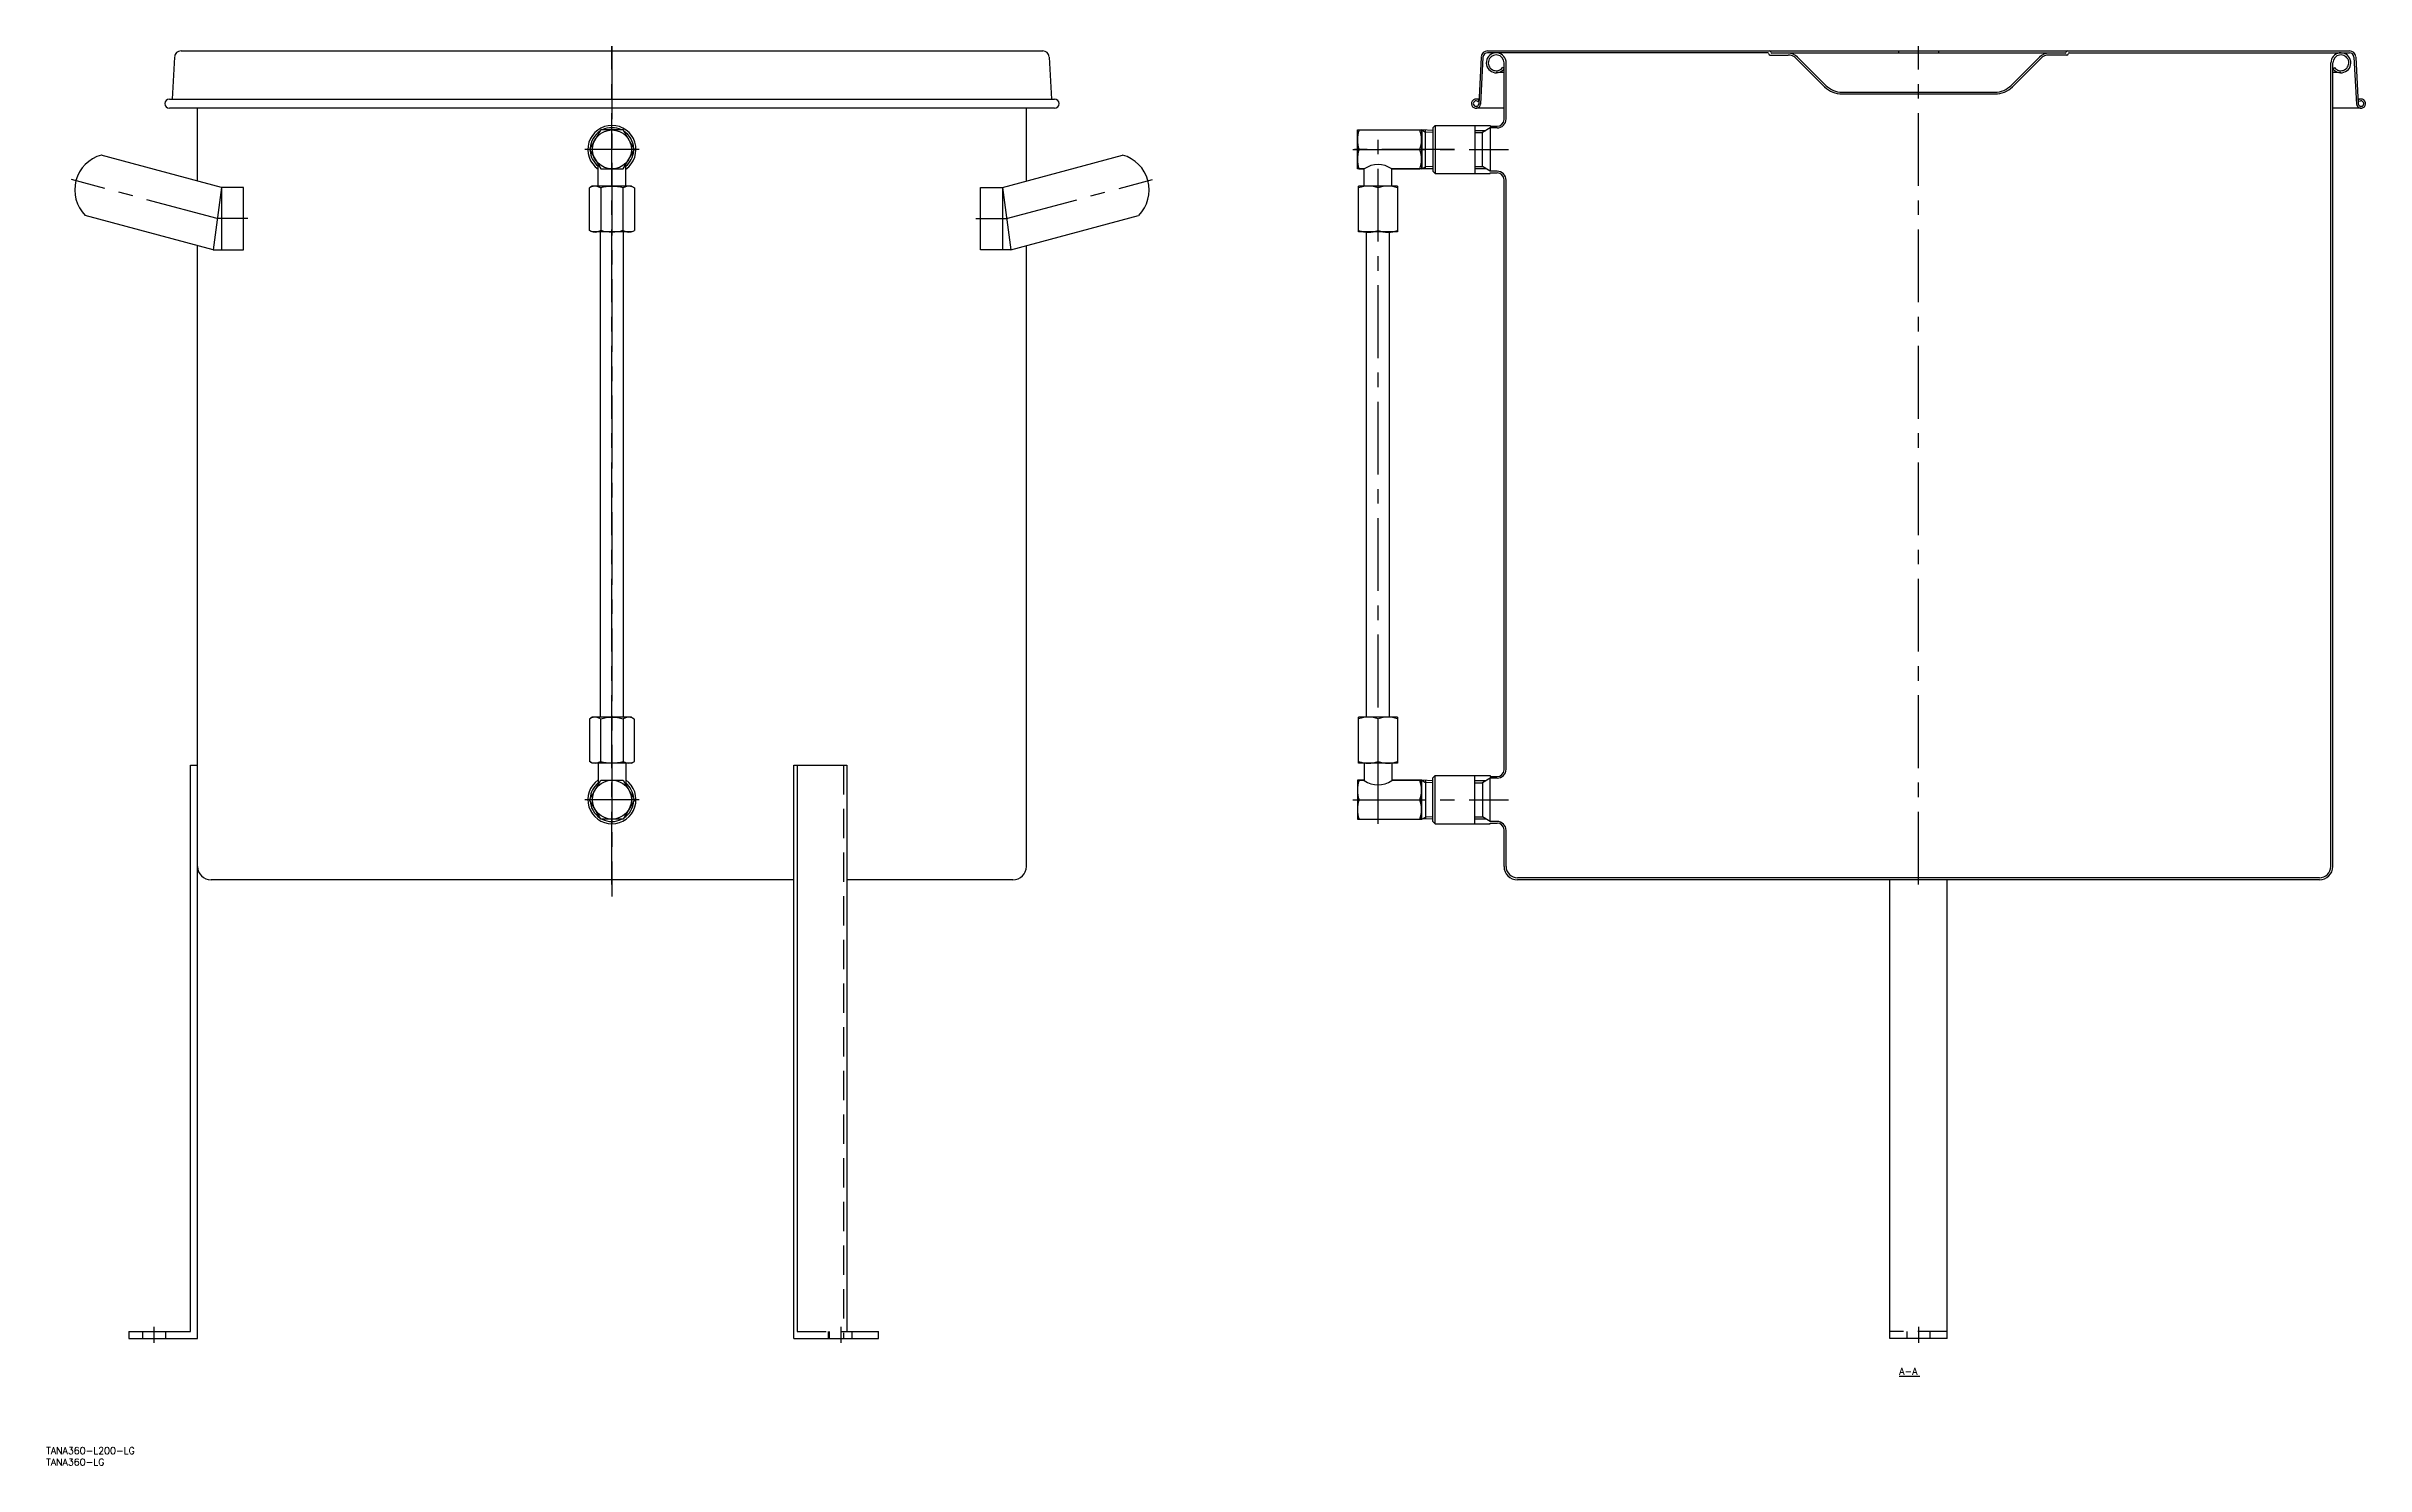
# Model space of a CAD drawing. Extents: x -247 to 766, y -898 to 200.
# Drawn here: x -247 to 766, y -898 to -279 of the extents above; entities that cross this region are included whole.
import ezdxf

# ---------------------------------------------------------------- set-up
doc = ezdxf.new("R2010")
doc.units = 0
doc.linetypes.add('CENTER', pattern=[50.8, 31.75, -6.35, 6.35, -6.35])
doc.linetypes.add('DASHED', pattern=[19.05, 12.7, -6.35])
doc.layers.get('0').update_dxf_attribs({"linetype": 'CONTINUOUS'})
doc.layers.add('CENTER', color=1, linetype='CONTINUOUS')
doc.styles.get("Standard").update_dxf_attribs({"font": 'txt.shx', "height": 3, "bigfont": 'bigfont.shx'})

# ---------------------------------------------------------------- blocks, each defined once
blk = doc.blocks.new('*U2')
at = {"color": 7, "linetype": 'CONTINUOUS'}
blk.add_line((561.9, -859.1), (570.9, -859.1), dxfattribs=at)
at = {"color": 137, "linetype": 'CONTINUOUS'}
blk.add_text('A-A', height=3, dxfattribs=at).set_placement((561.9, -858.5))

msp = doc.modelspace()

# ---------------------------------------------------------------- linework, layer by layer
at = {"color": 7, "linetype": 'CONTINUOUS'}
for p, q in [((-188.1, -280.9), (188.1, -280.9)), ((382.2, -280.9), (758.4, -280.9)), ((504.5, -281.7), (382.2, -281.7)), ((505.5, -282.7), (513.4, -282.7)), ((634.3, -281.9), (506.3, -281.9)), ((561.6, -280.9), (561.6, -281.9)), ((579.1, -280.9), (579.1, -281.9)), ((635.1, -282.7), (627.2, -282.7)), ((636.1, -281.7), (758.4, -281.7)), ((-190.9, -283.6), (-191.9, -301.9)), ((190.9, -283.6), (191.9, -301.9)), ((379.4, -283.6), (378.4, -304.1)), ((380.2, -283.6), (379.2, -304.1)), ((389.4, -290.4), (386, -290.4)), ((389.4, -288.7), (388.7, -288.2)), ((389.4, -310.8), (389.4, -286.1)), ((390.3, -310.6), (390.3, -286.1)), ((517, -284.2), (529.3, -296.6)), ((517.5, -283.6), (529.9, -296)), ((623.1, -283.6), (610.8, -296)), ((623.7, -284.2), (611.3, -296.6)), ((750.3, -636.7), (750.3, -286.1)), ((751.2, -636.7), (751.2, -286.1)), ((751.2, -288.7), (751.9, -288.2)), ((754.7, -290.4), (751.2, -290.4)), ((760.4, -283.6), (761.5, -304.1)), ((761.2, -283.6), (762.3, -304.1)), ((-193.2, -301.9), (193.2, -301.9)), ((378.5, -301.9), (377.2, -301.9)), ((377.9, -303), (378.5, -302.4)), ((537, -298.9), (603.7, -298.9)), ((537, -299.7), (603.7, -299.7)), ((763.5, -301.9), (762.2, -301.9)), ((762.7, -303), (762.2, -302.4)), ((193.2, -305.9), (-193.2, -305.9)), ((-180.9, -337.7), (-180.9, -305.9)), ((180.9, -337.7), (180.9, -305.9)), ((358.4, -314.4), (359.4, -313.4)), ((359.4, -313.4), (383.4, -313.4)), ((359.4, -313.4), (359.4, -334.4)), ((376.6, -313.4), (376.6, -334.4)), ((389.4, -305.9), (377.2, -305.9)), ((383.4, -313.4), (383.4, -313.8)), ((383.4, -313.8), (386.4, -313.8)), ((763.5, -305.9), (751.2, -305.9)), ((-4.9, -315.4), (-9.8, -323.9)), ((-9.8, -323.9), (-4.9, -332.4)), ((-9.8, -323.9), (-4.9, -332.4)), ((4.9, -315.4), (-4.9, -315.4)), ((9.8, -323.9), (4.9, -315.4)), ((4.9, -332.4), (9.8, -323.9)), ((4.9, -332.4), (9.8, -323.9)), ((325.4, -332.4), (325.4, -315.4)), ((325.4, -315.4), (353.6, -315.4)), ((326.2, -323.9), (352.7, -323.9)), ((353.4, -315.4), (353.4, -332.4)), ((353.6, -315.4), (353.6, -332.4)), ((358.4, -315.6), (353.6, -315.4)), ((355.2, -332.4), (355.2, -315.5)), ((358.4, -314.4), (358.4, -333.4)), ((376.6, -316.5), (380, -316.5)), ((383.4, -314.5), (380, -316.5)), ((380, -331.4), (380, -316.5)), ((386.4, -314.5), (383.4, -314.5)), ((383.4, -314.5), (383.4, -333.4)), ((-170.5, -340.5), (-222.9, -326.4)), ((-6, -339.9), (-6, -330.6)), ((-4.9, -332.4), (4.9, -332.4)), ((-4.9, -332.4), (4.9, -332.4)), ((6, -339.9), (6, -330.6)), ((170.5, -340.5), (222.9, -326.4)), ((328.4, -332.4), (325.4, -332.4)), ((326.2, -332.4), (328.4, -332.4)), ((328.4, -339.9), (328.4, -332.4)), ((340.4, -339.9), (340.4, -332.4)), ((340.4, -332.4), (352.7, -332.4)), ((353.6, -332.4), (340.4, -332.4)), ((358.4, -332.3), (353.6, -332.4)), ((358.4, -333.4), (359.4, -334.4)), ((376.6, -331.4), (380, -331.4)), ((383.4, -333.4), (380, -331.4)), ((386.4, -333.4), (383.4, -333.4)), ((-170.5, -340.5), (-174.1, -367.7)), ((-160.9, -340.5), (-170.5, -340.5)), ((-170.5, -340.5), (-170.5, -367.7)), ((-160.9, -367.7), (-160.9, -340.5)), ((-8.6, -339.9), (-9.8, -340.7)), ((-9.8, -359.2), (-9.8, -340.7)), ((8.6, -339.9), (-8.6, -339.9)), ((-4.9, -340.7), (-4.9, -359.2)), ((4.9, -359.2), (4.9, -340.7)), ((8.6, -339.9), (9.8, -340.7)), ((9.8, -340.7), (9.8, -359.2)), ((160.9, -367.7), (160.9, -340.5)), ((160.9, -340.5), (170.5, -340.5)), ((170.5, -340.5), (170.5, -367.7)), ((170.5, -340.5), (174.1, -367.7)), ((325.9, -359.9), (325.9, -339.9)), ((342.9, -339.9), (325.9, -339.9)), ((334.4, -359.2), (334.4, -340.7)), ((342.9, -339.9), (342.9, -359.9)), ((359.4, -334.4), (383.4, -334.4)), ((383.4, -334.1), (386.4, -334.1)), ((383.4, -334.4), (383.4, -334.1)), ((389.4, -344.6), (389.4, -337.1)), ((389.4, -594.5), (389.4, -337.1)), ((390.3, -594.3), (390.3, -337.3)), ((-174.1, -367.7), (-229.9, -352.7)), ((174.1, -367.7), (229.9, -352.7)), ((-8.6, -359.9), (-9.8, -359.2)), ((8.6, -359.9), (-8.6, -359.9)), ((-5, -571.6), (-5, -359.9)), ((5, -571.6), (5, -359.9)), ((8.6, -359.9), (9.8, -359.2)), ((342.9, -359.9), (325.9, -359.9)), ((329.4, -571.6), (329.4, -359.9)), ((339.4, -571.6), (339.4, -359.9)), ((-180.9, -842.6), (-180.9, -365.8)), ((-174.1, -367.7), (-160.9, -367.7)), ((174.1, -367.7), (160.9, -367.7)), ((180.9, -636.7), (180.9, -365.8)), ((-8.6, -571.6), (-9.8, -572.4)), ((-9.8, -572.4), (-9.8, -590.9)), ((8.6, -571.6), (-8.6, -571.6)), ((-4.9, -590.9), (-4.9, -572.4)), ((4.9, -572.4), (4.9, -590.9)), ((8.6, -571.6), (9.8, -572.4)), ((9.8, -590.9), (9.8, -572.4)), ((325.9, -591.6), (325.9, -571.6)), ((342.9, -571.6), (325.9, -571.6)), ((334.4, -590.9), (334.4, -572.4)), ((342.9, -571.6), (342.9, -591.6)), ((-183.9, -592.6), (-180.8, -592.6)), ((-183.9, -839.6), (-183.9, -592.6)), ((-8.6, -591.6), (-9.8, -590.9)), ((8.6, -591.6), (-8.6, -591.6)), ((-6, -591.6), (-6, -601)), ((6, -591.6), (6, -601)), ((8.6, -591.6), (9.8, -590.9)), ((79.4, -842.6), (79.4, -592.6)), ((79.4, -592.6), (102.5, -592.6)), ((80.8, -592.6), (80.8, -839.6)), ((102.5, -592.6), (102.5, -839.6)), ((342.9, -591.6), (325.9, -591.6)), ((328.4, -591.6), (328.4, -599.1)), ((340.4, -591.6), (340.4, -599.1)), ((358.4, -598.1), (359.4, -597.1)), ((359.4, -597.1), (383.4, -597.1)), ((359.4, -618.1), (359.4, -597.1)), ((376.6, -618.1), (376.6, -597.1)), ((383.4, -597.1), (383.4, -597.5)), ((-9.8, -607.6), (-4.9, -599.1)), ((-4.9, -599.1), (4.9, -599.1)), ((4.9, -599.1), (9.8, -607.6)), ((325.4, -599.1), (325.4, -616.1)), ((328.4, -599.1), (325.4, -599.1)), ((326.2, -599.1), (328.4, -599.1)), ((340.4, -599.1), (352.7, -599.1)), ((353.6, -599.1), (340.4, -599.1)), ((353.4, -599.1), (353.4, -616.1)), ((353.4, -599.1), (353.4, -616.1)), ((353.4, -599.1), (353.4, -616.1)), ((353.4, -616.1), (353.4, -599.1)), ((353.4, -616.1), (353.4, -599.1)), ((353.6, -616.1), (353.6, -599.1)), ((358.4, -599.3), (353.6, -599.1)), ((353.6, -616.1), (353.6, -599.1)), ((358.4, -599.3), (353.6, -599.1)), ((355.2, -599.2), (355.2, -616.1)), ((355.2, -599.2), (355.2, -616.1)), ((358.4, -617.1), (358.4, -598.1)), ((358.4, -617.1), (358.4, -598.1)), ((376.6, -600.2), (380, -600.2)), ((383.4, -598.2), (380, -600.2)), ((380, -600.2), (380, -615.1)), ((383.4, -597.5), (386.4, -597.5)), ((386.4, -598.2), (383.4, -598.2)), ((383.4, -617.1), (383.4, -598.2)), ((-4.9, -616.1), (-9.8, -607.6)), ((4.9, -616.1), (-4.9, -616.1)), ((9.8, -607.6), (4.9, -616.1)), ((325.4, -616.1), (353.6, -616.1)), ((326.2, -607.6), (352.7, -607.6)), ((358.4, -616), (353.6, -616.1)), ((358.4, -616), (353.6, -616.1)), ((358.4, -617.1), (359.4, -618.1)), ((376.6, -615.1), (380, -615.1)), ((383.4, -617.1), (380, -615.1)), ((386.4, -617.1), (383.4, -617.1)), ((359.4, -618.1), (383.4, -618.1)), ((383.4, -617.8), (386.4, -617.8)), ((383.4, -618.1), (383.4, -617.8)), ((389.4, -636.7), (389.4, -620.8)), ((390.3, -636.7), (390.3, -621)), ((79.4, -642.6), (-175, -642.6)), ((175, -642.6), (102.5, -642.6)), ((745.3, -641.7), (395.3, -641.7)), ((745.3, -642.6), (395.3, -642.6)), ((557.8, -842.6), (557.8, -642.6)), ((582.8, -842.6), (582.8, -642.6)), ((-210.9, -839.6), (-183.9, -839.6)), ((-210.9, -839.6), (-210.9, -842.6)), ((94.6, -842.6), (94.6, -839.6)), ((102.5, -839.6), (116.3, -839.6)), ((116.3, -842.6), (116.3, -839.6)), ((-210.9, -842.6), (-180.9, -842.6)), ((79.4, -842.6), (116.3, -842.6)), ((582.8, -842.6), (557.8, -842.6))]:
    msp.add_line(p, q, dxfattribs=at)
at = {"color": 3, "linetype": 'CONTINUOUS'}
for p, q in [((353.6, -315.4), (355.2, -316.4)), ((358.4, -316.5), (355.2, -316.4)), ((376.6, -315.6), (381.5, -315.6)), ((353.6, -332.4), (355.2, -331.5)), ((358.4, -331.4), (355.2, -331.5)), ((381.5, -332.3), (376.6, -332.3)), ((353.6, -599.1), (355.2, -600.1)), ((353.6, -599.1), (355.2, -600.1)), ((358.4, -600.2), (355.2, -600.1)), ((358.4, -600.2), (355.2, -600.1)), ((381.5, -599.3), (376.6, -599.3)), ((353.6, -616.1), (355.2, -615.2)), ((353.6, -616.1), (355.2, -615.2)), ((358.4, -615.1), (355.2, -615.2)), ((358.4, -615.1), (355.2, -615.2)), ((376.6, -616), (381.5, -616))]:
    msp.add_line(p, q, dxfattribs=at)
at = {"color": 3, "linetype": 'DASHED'}
for p, q in [((101.1, -592.6), (101.1, -842.6)), ((-204.9, -839.6), (-204.9, -842.6)), ((-194.9, -839.6), (-194.9, -842.6)), ((80.8, -839.6), (102.5, -839.6)), ((94.9, -842.6), (94.9, -839.6)), ((104.9, -842.6), (104.9, -839.6)), ((582.8, -839.6), (557.8, -839.6)), ((565.3, -839.6), (565.3, -842.6)), ((575.3, -839.6), (575.3, -842.6))]:
    msp.add_line(p, q, dxfattribs=at)
at = {"color": 7, "linetype": 'CONTINUOUS'}
for centre in [(0, -323.9), (0, -323.9), (0, -607.6)]:
    msp.add_circle(centre, 8.5, dxfattribs=at)
for centre, radius, start, end in [((-188.1, -283.7), 2.8, 90, 177), ((188.1, -283.7), 2.8, 3, 90), ((382.2, -283.7), 2.8, 90, 177), ((382.2, -283.7), 2, 90, 177), ((386, -286.1), 4.35, 0, 322.4765), ((386, -286.1), 3.45, 0, 322.4765), ((504.5, -282.2), 0.5, 0, 90), ((505.5, -282.2), 0.5, 180, 270), ((505.3, -281.4), 0.5, 0, 90), ((506.3, -281.4), 0.5, 180, 270), ((513.4, -287.7), 5.8, 45, 90), ((513.4, -287.7), 5, 45, 90), ((627.2, -287.7), 5.8, 90, 135), ((627.2, -287.7), 5, 90, 135), ((634.3, -281.4), 0.5, 270, 0), ((635.3, -281.4), 0.5, 90, 180), ((635.1, -282.2), 0.5, 270, 0), ((636.1, -282.2), 0.5, 90, 180), ((754.7, -286.1), 4.35, 217.5235, 180), ((754.7, -286.1), 3.45, 217.5235, 180), ((758.4, -283.7), 2.8, 3, 90), ((758.4, -283.7), 2, 3, 90), ((-193.2, -303.9), 2, 90, 270), ((193.2, -303.9), 2, 270, 90), ((377.2, -303.9), 2, 50.1651, 355.2077), ((377.2, -303.9), 1.2, 50.1885, 355.2198), ((537, -288.9), 10.8, 225, 270), ((537, -288.9), 10, 225, 270), ((603.7, -288.9), 10, 270, 315), ((603.7, -288.9), 10.8, 270, 315), ((763.5, -303.9), 2, 184.7923, 129.8349), ((763.5, -303.9), 1.2, 184.7802, 129.8115), ((0, -323.9), 10.5, 304.8499, 235.1501), ((0, -323.9), 10.5, 304.8499, 235.1501), ((386.4, -310.6), 3.9, 270, 0), ((386.4, -310.8), 3, 270, 0), ((0, -323.9), 9.5, 123.4746, 176.5254), ((0, -323.9), 9.5, 63.4746, 116.5254), ((0, -323.9), 9.5, 3.4746, 56.5254), ((338.4, -319.7), 13, 160.9128, 199.0872), ((338.4, -328.2), 13, 160.9128, 199.0872), ((340.4, -319.7), 13, 340.9128, 19.0872), ((340.4, -328.2), 13, 340.9128, 19.0872), ((-218.7, -341.6), 15.8, 105.3289, 224.6711), ((0, -323.9), 9.5, 183.4746, 230.8333), ((0, -323.9), 9.5, 309.1667, 356.5254), ((218.7, -341.6), 15.8, 315.3289, 74.6711), ((334.4, -341), 10.5, 54.9911, 125.0089), ((386.4, -337.3), 3.9, 0, 90), ((-7.4, -344.6), 4.65, 57.7969, 114.0123), ((0, -357.2), 17.2, 73.4318, 106.5682), ((7.4, -344.6), 4.65, 65.9877, 122.2031), ((330.2, -352.2), 12.3, 69.7438, 110.2562), ((338.7, -352.2), 12.3, 69.7438, 110.2562), ((386.4, -337.1), 3, 0, 90), ((-7.4, -355.3), 4.65, 245.9877, 302.2031), ((0, -342.7), 17.2, 253.4318, 286.5682), ((7.4, -355.3), 4.65, 237.7969, 294.0123), ((330.2, -347.7), 12.3, 249.7438, 290.2562), ((338.7, -347.7), 12.3, 249.7438, 290.2562), ((-7.4, -576.3), 4.65, 57.7969, 114.0123), ((0, -588.9), 17.2, 73.4318, 106.5682), ((7.4, -576.3), 4.65, 65.9877, 122.2031), ((330.2, -583.9), 12.3, 69.7438, 110.2562), ((338.7, -583.9), 12.3, 69.7438, 110.2562), ((-7.4, -587), 4.65, 245.9877, 302.2031), ((0, -574.4), 17.2, 253.4318, 286.5682), ((7.4, -587), 4.65, 237.7969, 294.0123), ((330.2, -579.4), 12.3, 249.7438, 290.2562), ((338.7, -579.4), 12.3, 249.7438, 290.2562), ((386.4, -594.3), 3.9, 270, 0), ((386.4, -594.5), 3, 270, 0), ((0, -607.6), 10.5, 124.8499, 55.1501), ((0, -607.6), 9.5, 129.1667, 176.5254), ((0, -607.6), 9.5, 3.4746, 50.8333), ((338.4, -603.4), 13, 160.9128, 199.0872), ((334.4, -590.6), 10.5, 234.9911, 305.0089), ((340.4, -603.4), 13, 340.9128, 19.0872), ((340.4, -603.4), 13, 340.9128, 19.0872), ((340.4, -603.4), 13, 340.9128, 19.0872), ((0, -607.6), 9.5, 183.4746, 236.5254), ((0, -607.6), 9.5, 243.4746, 296.5254), ((0, -607.6), 9.5, 303.4746, 356.5254), ((338.4, -611.9), 13, 160.9128, 199.0872), ((340.4, -611.9), 13, 340.9128, 19.0872), ((340.4, -611.9), 13, 340.9128, 19.0872), ((340.4, -611.9), 13, 340.9128, 19.0872), ((386.4, -621), 3.9, 0, 90), ((386.4, -620.8), 3, 360, 90), ((-175, -636.7), 5.9, 180, 270), ((175, -636.7), 5.9, 270, 0), ((395.3, -636.7), 5.9, 180, 270), ((395.3, -636.7), 5, 180, 270), ((745.3, -636.7), 5, 270, 0), ((745.3, -636.7), 5.9, 270, 0)]:
    msp.add_arc(centre, radius, start, end, dxfattribs=at)
at = {"layer": 'CENTER', "color": 1, "linetype": 'CENTER'}
for p, q in [((0, -644.6), (0, -278.9)), ((0, -278.9), (0, -649.8)), ((570.3, -644.6), (570.3, -278.9)), ((0, -334.6), (0, -313.3)), ((0, -334.6), (0, -313.3)), ((334.4, -618.1), (334.4, -313.4)), ((11.9, -323.9), (-11.9, -323.9)), ((11.9, -323.9), (-11.9, -323.9)), ((323.4, -323.9), (391.4, -323.9)), ((367.8, -323.9), (324.2, -323.9)), ((366.8, -323.9), (351.2, -323.9)), ((-172.3, -354.1), (-235.9, -337)), ((172.3, -354.1), (235.9, -337)), ((-158.9, -354.1), (-172.3, -354.1)), ((158.9, -354.1), (172.3, -354.1)), ((0, -597), (0, -618.3)), ((11.9, -607.6), (-11.9, -607.6)), ((323.4, -607.6), (391.4, -607.6)), ((324.2, -607.6), (336.6, -607.6)), ((-199.9, -837.6), (-199.9, -844.6)), ((99.9, -837.6), (99.9, -844.6)), ((570.3, -837.6), (570.3, -844.6))]:
    msp.add_line(p, q, dxfattribs=at)

# ---------------------------------------------------------------- block references
at = {"color": 7, "linetype": 'CONTINUOUS'}
msp.add_blockref('*U2', (0, 0), dxfattribs=at)

# ---------------------------------------------------------------- texts
for s, p in [('TANA360-L200-LG', (-247, -893.1)), ('TANA360-LG', (-247, -898.1))]:
    msp.add_text(s, height=3, dxfattribs=at).set_placement(p)

doc.saveas('drawing.dxf')
